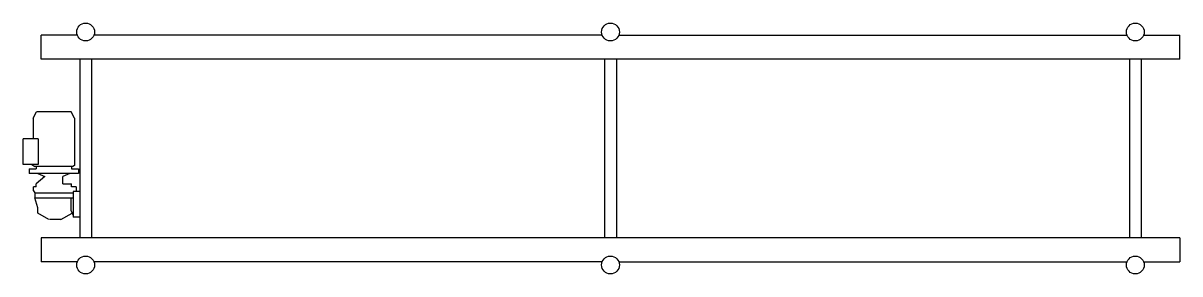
# Model space of a CAD drawing. Extents: x -2966 to 2875, y -634 to 634.
import ezdxf

# ---------------------------------------------------------------- set-up
doc = ezdxf.new("R2010")
doc.units = 0
doc.layers.get('0').update_dxf_attribs({"linetype": 'CONTINUOUS'})

msp = doc.modelspace()

# ---------------------------------------------------------------- linework, layer by layer
at = {"color": 7, "linetype": 'CONTINUOUS'}
for p, q in [((-2691.86586, 572.5), (-2875, 572.5)), ((-41.86586, 572.5), (-2608.13414, 572.5)), ((41.86586, 572.5), (2608.13414, 572.5)), ((2691.86586, 572.5), (2875, 572.5)), ((2875, 452.5), (-2875, 452.5)), ((-2680, 452.5), (-2680, -452.5)), ((-2620, 452.5), (-2620, -452.5)), ((-30, 452.5), (-30, -452.5)), ((30, 452.5), (30, -452.5)), ((2620, 452.5), (2620, -452.5)), ((2680, 452.5), (2680, -452.5)), ((2875, -452.5), (-2875, -452.5)), ((-2691.86586, -572.5), (-2875, -572.5)), ((-41.86586, -572.5), (-2608.13414, -572.5)), ((41.86586, -572.5), (2608.13414, -572.5)), ((2691.86586, -572.5), (2875, -572.5))]:
    msp.add_line(p, q, dxfattribs=at)
at = {"linetype": 'BYBLOCK'}
for p, q in [((-2875, 452.5), (-2875, 572.5)), ((2875, 452.5), (2875, 572.5)), ((-2900.5, -193.5), (-2912.50189, -193.5)), ((-2697.5, -193.5), (-2720.5, -193.5)), ((-2875, -452.5), (-2875, -572.5)), ((2875, -452.5), (2875, -572.5))]:
    msp.add_line(p, q, dxfattribs=at)
at = {"color": 15, "linetype": 'CONTINUOUS'}
for p, q in [((-2915.5, 154), (-2897.60214, 185)), ((-2723.39786, 185), (-2897.60214, 185)), ((-2705.5, 154), (-2723.39786, 185)), ((-2915.5, 154), (-2915.5, 49)), ((-2705.5, 154), (-2705.5, -86)), ((-2889.30817, 49), (-2965.5, 49)), ((-2965.5, -81), (-2965.5, 49)), ((-2889.30817, 49), (-2889.30817, -81)), ((-2889.30817, -81), (-2965.5, -81)), ((-2935.5, -102), (-2900.5, -102)), ((-2935.5, -102), (-2935.5, -126)), ((-2921.027216, -81), (-2906, -91)), ((-2715, -91), (-2906, -91)), ((-2900.5, -91), (-2900.5, -102)), ((-2720.5, -91), (-2720.5, -102)), ((-2720.5, -102), (-2685.5, -102)), ((-2705.5, -86), (-2715, -91)), ((-2685.5, -102), (-2685.5, -126)), ((-2685.5, -126), (-2935.5, -126)), ((-2855.504, -141), (-2900.5, -178.5)), ((-2890.46, -126), (-2855.504, -141)), ((-2730.46, -126), (-2765.504, -141.029364)), ((-2765.504, -178.5), (-2765.504, -141.029364)), ((-2912.50189, -213.5), (-2912.50189, -193.5)), ((-2912.50189, -213.5), (-2907.07357, -224.348004)), ((-2907.07357, -224.348004), (-2907.07357, -249.348004)), ((-2907.07357, -224.348004), (-2712.9964, -224.348004)), ((-2900.5, -193.5), (-2900.5, -178.5)), ((-2765.504, -178.5), (-2720.5, -178.5)), ((-2720.5, -193.5), (-2720.5, -178.5)), ((-2680, -216.995524), (-2712.9964, -216.995524)), ((-2712.9964, -216.995524), (-2712.9964, -347.995524)), ((-2697.5, -193.5), (-2697.5, -216.995524)), ((-2891.598, -299.5), (-2907.07357, -249.348004)), ((-2907.07357, -249.348004), (-2712.9964, -249.348004)), ((-2723.13362, -314.5), (-2723.13362, -249.348004)), ((-2891.598, -327.5), (-2891.598, -299.5)), ((-2835, -358.5), (-2891.598, -327.5)), ((-2775, -358.5), (-2718.06501, -326.675894)), ((-2723.13362, -314.5), (-2712.9964, -338.851787)), ((-2680, -347.995524), (-2712.9964, -347.995524)), ((-2775, -358.5), (-2832.5, -358.5))]:
    msp.add_line(p, q, dxfattribs=at)
at = {"color": 6, "linetype": 'CONTINUOUS'}
for centre in [(-2650, 589), (0, 589), (2650, 589), (-2650, -589), (0, -589), (2650, -589)]:
    msp.add_circle(centre, 45, dxfattribs=at)

doc.saveas('drawing.dxf')
